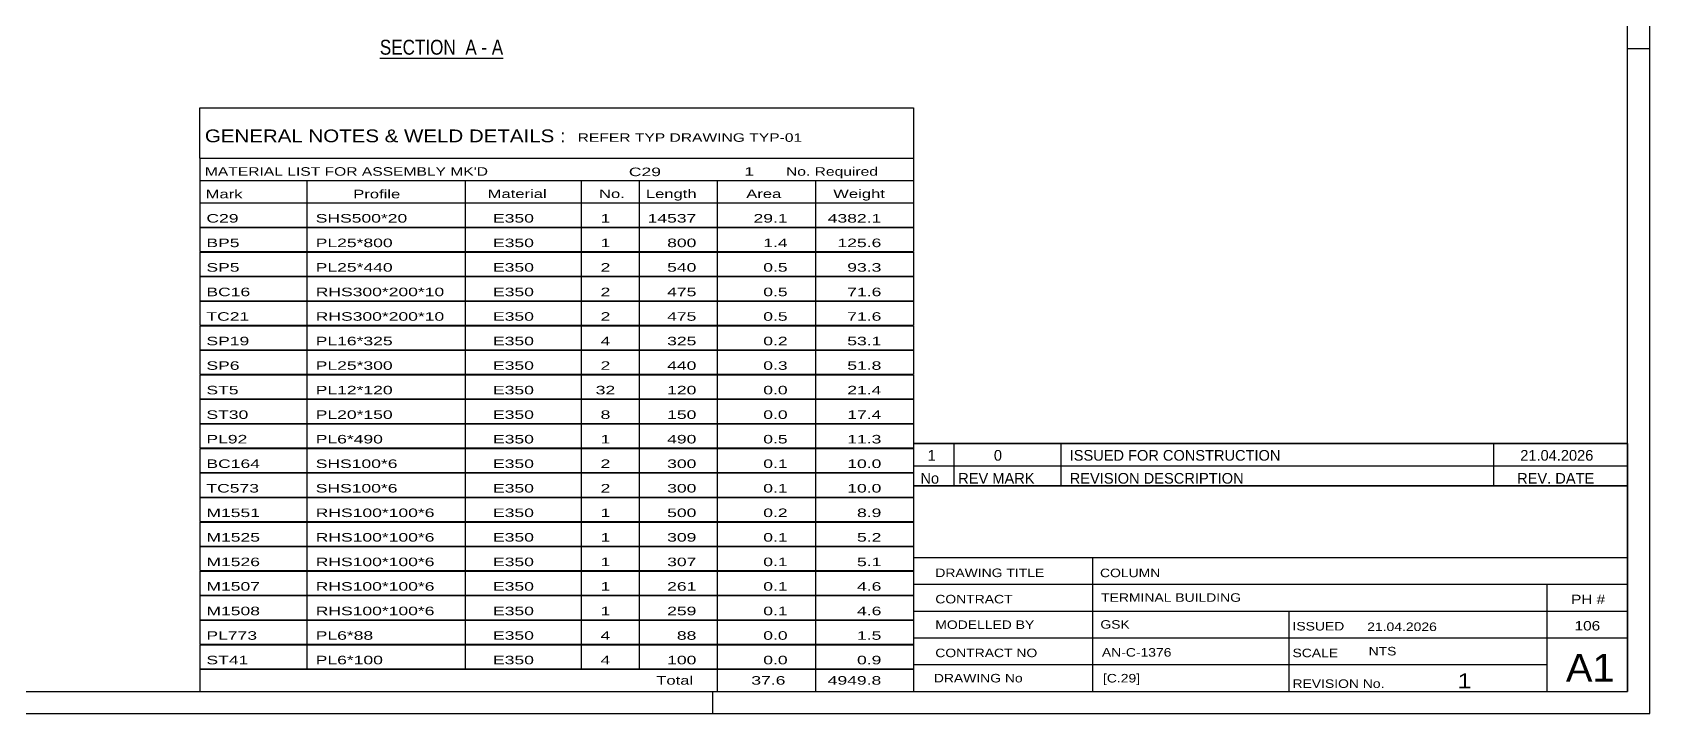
# Model space of a CAD drawing. Header units: millimetres. Extents: x -130 to 464, y -169 to 251.
# Drawn here: x 101.3 to 463.8, y -169.1 to -16.4 of the extents above; entities that cross this region are included whole.
import ezdxf

# ---------------------------------------------------------------- set-up
doc = ezdxf.new("R2010")
doc.units = ezdxf.units.MM
doc.styles.add('Arial Narrow', font='ARIALN.TTF', dxfattribs={"height": 0.2})

# ---------------------------------------------------------------- blocks, each defined once
blk = doc.blocks.new('Unknown-284859513-1134')
at = {"color": 5, "linetype": 'Continuous'}
for p, q in [((463.84, -169.1), (463.84, 250.9)), ((458.84, -164.1), (458.84, 245.9)), ((463.84, -20.1), (458.84, -20.1)), ((-125.16, -164.1), (458.84, -164.1)), ((253.84, -169.1), (253.84, -164.1)), ((-130.16, -169.1), (463.84, -169.1))]:
    blk.add_line(p, q, dxfattribs=at)
blk = doc.blocks.new('Unknown-284859513-17 - 1774')
at = {"color": 6, "linetype": 'Continuous'}
blk.add_line((179.21, -22.16), (206.85, -22.16), dxfattribs=at)
at = {"color": 0, "linetype": 'Continuous'}
blk.add_wipeout([(197.32, -21.41), (197.32, -17.91), (179.21, -17.91), (179.21, -21.41)], dxfattribs=at)
at = {"color": 7, "linetype": 'Continuous', "style": 'Arial Narrow'}
blk.add_text('SECTION ', height=3.34, dxfattribs=at).set_placement((179.21, -21.41))
at = {"color": 0, "linetype": 'Continuous'}
blk.add_wipeout([(200.92, -21.41), (200.92, -17.91), (198.37, -17.91), (198.37, -21.41)], dxfattribs=at)
blk.add_wipeout([(203.25, -21.41), (203.25, -17.91), (201.97, -17.91), (201.97, -21.41)], dxfattribs=at)
at = {"color": 7, "linetype": 'Continuous', "style": 'Arial Narrow'}
blk.add_text('A', height=3.34, dxfattribs=at).set_placement((198.37, -21.41))
at = {"color": 0, "linetype": 'Continuous'}
blk.add_wipeout([(206.85, -21.41), (206.85, -17.91), (204.3, -17.91), (204.3, -21.41)], dxfattribs=at)
at = {"color": 7, "linetype": 'Continuous', "style": 'Arial Narrow'}
for s, p in [('A', (204.3, -21.41)), ('-', (201.97, -21.41))]:
    blk.add_text(s, height=3.34, dxfattribs=at).set_placement(p)
blk = doc.blocks.new('Unknown-284859513-7214')
at = {"color": 7, "linetype": 'Continuous'}
for p, q in [((138.84, -33.35), (298.84, -33.35)), ((138.84, -44.6), (138.84, -33.35)), ((298.84, -33.35), (298.84, -44.6)), ((138.84, -44.6), (298.84, -44.6)), ((138.84, -44.6), (138.84, -49.6)), ((298.84, -44.6), (298.84, -49.6)), ((138.84, -49.6), (298.84, -49.6)), ((138.84, -49.6), (138.84, -54.6)), ((162.84, -49.6), (162.84, -54.6)), ((198.34, -49.6), (198.34, -54.6)), ((224.34, -49.6), (224.34, -54.6)), ((237.34, -49.6), (237.34, -54.6)), ((254.84, -49.6), (254.84, -54.6)), ((276.84, -49.6), (276.84, -54.6)), ((298.84, -49.6), (298.84, -54.6)), ((138.84, -54.6), (298.84, -54.6)), ((138.84, -54.65), (138.84, -60.05)), ((138.84, -54.65), (298.84, -54.65)), ((162.84, -54.6), (162.84, -60.1)), ((198.34, -54.6), (198.34, -60.1)), ((224.34, -54.6), (224.34, -60.1)), ((237.34, -54.6), (237.34, -60.1)), ((254.84, -54.6), (254.84, -60.1)), ((276.84, -54.6), (276.84, -60.1)), ((298.84, -54.65), (298.84, -60.05)), ((138.84, -60.05), (298.84, -60.05)), ((138.84, -60.15), (138.84, -65.55)), ((138.84, -60.15), (298.84, -60.15)), ((162.84, -60.1), (162.84, -65.6)), ((198.34, -60.1), (198.34, -65.6)), ((224.34, -60.1), (224.34, -65.6)), ((237.34, -60.1), (237.34, -65.6)), ((254.84, -60.1), (254.84, -65.6)), ((276.84, -60.1), (276.84, -65.6)), ((298.84, -60.15), (298.84, -65.55)), ((138.84, -65.55), (298.84, -65.55)), ((138.84, -65.65), (138.84, -71.05)), ((138.84, -65.65), (298.84, -65.65)), ((162.84, -65.6), (162.84, -71.1)), ((198.34, -65.6), (198.34, -71.1)), ((224.34, -65.6), (224.34, -71.1)), ((237.34, -65.6), (237.34, -71.1)), ((254.84, -65.6), (254.84, -71.1)), ((276.84, -65.6), (276.84, -71.1)), ((298.84, -65.65), (298.84, -71.05)), ((138.84, -71.05), (298.84, -71.05)), ((138.84, -71.15), (138.84, -76.55)), ((138.84, -71.15), (298.84, -71.15)), ((162.84, -71.1), (162.84, -76.6)), ((198.34, -71.1), (198.34, -76.6)), ((224.34, -71.1), (224.34, -76.6)), ((237.34, -71.1), (237.34, -76.6)), ((254.84, -71.1), (254.84, -76.6)), ((276.84, -71.1), (276.84, -76.6)), ((298.84, -71.15), (298.84, -76.55)), ((138.84, -76.55), (298.84, -76.55)), ((138.84, -76.65), (138.84, -82.05)), ((138.84, -76.65), (298.84, -76.65)), ((162.84, -76.6), (162.84, -82.1)), ((198.34, -76.6), (198.34, -82.1)), ((224.34, -76.6), (224.34, -82.1)), ((237.34, -76.6), (237.34, -82.1)), ((254.84, -76.6), (254.84, -82.1)), ((276.84, -76.6), (276.84, -82.1)), ((298.84, -76.65), (298.84, -82.05)), ((138.84, -82.05), (298.84, -82.05)), ((138.84, -82.15), (138.84, -87.55)), ((138.84, -82.15), (298.84, -82.15)), ((162.84, -82.1), (162.84, -87.6)), ((198.34, -82.1), (198.34, -87.6)), ((224.34, -82.1), (224.34, -87.6)), ((237.34, -82.1), (237.34, -87.6)), ((254.84, -82.1), (254.84, -87.6)), ((276.84, -82.1), (276.84, -87.6)), ((298.84, -82.15), (298.84, -87.55)), ((138.84, -87.55), (298.84, -87.55)), ((138.84, -87.65), (138.84, -93.05)), ((138.84, -87.65), (298.84, -87.65)), ((162.84, -87.6), (162.84, -93.1)), ((198.34, -87.6), (198.34, -93.1)), ((224.34, -87.6), (224.34, -93.1)), ((237.34, -87.6), (237.34, -93.1)), ((254.84, -87.6), (254.84, -93.1)), ((276.84, -87.6), (276.84, -93.1)), ((298.84, -87.65), (298.84, -93.05)), ((138.84, -93.05), (298.84, -93.05)), ((138.84, -93.15), (138.84, -98.55)), ((138.84, -93.15), (298.84, -93.15)), ((162.84, -93.1), (162.84, -98.6)), ((198.34, -93.1), (198.34, -98.6)), ((224.34, -93.1), (224.34, -98.6)), ((237.34, -93.1), (237.34, -98.6)), ((254.84, -93.1), (254.84, -98.6)), ((276.84, -93.1), (276.84, -98.6)), ((298.84, -93.15), (298.84, -98.55)), ((138.84, -98.55), (298.84, -98.55)), ((138.84, -98.65), (138.84, -104.05)), ((138.84, -98.65), (298.84, -98.65)), ((162.84, -98.6), (162.84, -104.1)), ((198.34, -98.6), (198.34, -104.1)), ((224.34, -98.6), (224.34, -104.1)), ((237.34, -98.6), (237.34, -104.1)), ((254.84, -98.6), (254.84, -104.1)), ((276.84, -98.6), (276.84, -104.1)), ((298.84, -98.65), (298.84, -104.05)), ((138.84, -104.05), (298.84, -104.05)), ((138.84, -104.15), (138.84, -109.55)), ((138.84, -104.15), (298.84, -104.15)), ((162.84, -104.1), (162.84, -109.6)), ((198.34, -104.1), (198.34, -109.6)), ((224.34, -104.1), (224.34, -109.6)), ((237.34, -104.1), (237.34, -109.6)), ((254.84, -104.1), (254.84, -109.6)), ((276.84, -104.1), (276.84, -109.6)), ((298.84, -104.15), (298.84, -109.55)), ((138.84, -109.55), (298.84, -109.55)), ((138.84, -109.65), (138.84, -115.05)), ((138.84, -109.65), (298.84, -109.65)), ((162.84, -109.6), (162.84, -115.1)), ((198.34, -109.6), (198.34, -115.1)), ((224.34, -109.6), (224.34, -115.1)), ((237.34, -109.6), (237.34, -115.1)), ((254.84, -109.6), (254.84, -115.1)), ((276.84, -109.6), (276.84, -115.1)), ((298.84, -109.65), (298.84, -115.05)), ((138.84, -115.05), (298.84, -115.05)), ((138.84, -115.15), (138.84, -120.55)), ((138.84, -115.15), (298.84, -115.15)), ((162.84, -115.1), (162.84, -120.6)), ((198.34, -115.1), (198.34, -120.6)), ((224.34, -115.1), (224.34, -120.6)), ((237.34, -115.1), (237.34, -120.6)), ((254.84, -115.1), (254.84, -120.6)), ((276.84, -115.1), (276.84, -120.6)), ((298.84, -115.15), (298.84, -120.55)), ((138.84, -120.55), (298.84, -120.55)), ((138.84, -120.65), (138.84, -126.05)), ((138.84, -120.65), (298.84, -120.65)), ((162.84, -120.6), (162.84, -126.1)), ((198.34, -120.6), (198.34, -126.1)), ((224.34, -120.6), (224.34, -126.1)), ((237.34, -120.6), (237.34, -126.1)), ((254.84, -120.6), (254.84, -126.1)), ((276.84, -120.6), (276.84, -126.1)), ((298.84, -120.65), (298.84, -126.05)), ((138.84, -126.05), (298.84, -126.05)), ((138.84, -126.15), (138.84, -131.55)), ((138.84, -126.15), (298.84, -126.15)), ((162.84, -126.1), (162.84, -131.6)), ((198.34, -126.1), (198.34, -131.6)), ((224.34, -126.1), (224.34, -131.6)), ((237.34, -126.1), (237.34, -131.6)), ((254.84, -126.1), (254.84, -131.6)), ((276.84, -126.1), (276.84, -131.6)), ((298.84, -126.15), (298.84, -131.55)), ((138.84, -131.55), (298.84, -131.55)), ((138.84, -131.65), (138.84, -137.05)), ((138.84, -131.65), (298.84, -131.65)), ((162.84, -131.6), (162.84, -137.1)), ((198.34, -131.6), (198.34, -137.1)), ((224.34, -131.6), (224.34, -137.1)), ((237.34, -131.6), (237.34, -137.1)), ((254.84, -131.6), (254.84, -137.1)), ((276.84, -131.6), (276.84, -137.1)), ((298.84, -131.65), (298.84, -137.05)), ((138.84, -137.05), (298.84, -137.05)), ((138.84, -137.15), (138.84, -142.55)), ((138.84, -137.15), (298.84, -137.15)), ((162.84, -137.1), (162.84, -142.6)), ((198.34, -137.1), (198.34, -142.6)), ((224.34, -137.1), (224.34, -142.6)), ((237.34, -137.1), (237.34, -142.6)), ((254.84, -137.1), (254.84, -142.6)), ((276.84, -137.1), (276.84, -142.6)), ((298.84, -137.15), (298.84, -142.55)), ((138.84, -142.55), (298.84, -142.55)), ((138.84, -142.65), (138.84, -148.05)), ((138.84, -142.65), (298.84, -142.65)), ((162.84, -142.6), (162.84, -148.1)), ((198.34, -142.6), (198.34, -148.1)), ((224.34, -142.6), (224.34, -148.1)), ((237.34, -142.6), (237.34, -148.1)), ((254.84, -142.6), (254.84, -148.1)), ((276.84, -142.6), (276.84, -148.1)), ((298.84, -142.65), (298.84, -148.05)), ((138.84, -148.05), (298.84, -148.05)), ((138.84, -148.15), (138.84, -153.55)), ((138.84, -148.15), (298.84, -148.15)), ((162.84, -148.1), (162.84, -153.6)), ((198.34, -148.1), (198.34, -153.6)), ((224.34, -148.1), (224.34, -153.6)), ((237.34, -148.1), (237.34, -153.6)), ((254.84, -148.1), (254.84, -153.6)), ((276.84, -148.1), (276.84, -153.6)), ((298.84, -148.15), (298.84, -153.55)), ((138.84, -153.55), (298.84, -153.55)), ((138.84, -153.65), (138.84, -159.05)), ((138.84, -153.65), (298.84, -153.65)), ((162.84, -153.6), (162.84, -159.1)), ((198.34, -153.6), (198.34, -159.1)), ((224.34, -153.6), (224.34, -159.1)), ((237.34, -153.6), (237.34, -159.1)), ((254.84, -153.6), (254.84, -159.1)), ((276.84, -153.6), (276.84, -159.1)), ((298.84, -153.65), (298.84, -159.05)), ((138.84, -159.05), (298.84, -159.05)), ((138.84, -159.1), (298.84, -159.1)), ((138.84, -159.1), (138.84, -164.1)), ((254.84, -159.1), (254.84, -164.1)), ((276.84, -159.1), (276.84, -164.1)), ((298.84, -159.1), (298.84, -164.1)), ((138.84, -164.1), (298.84, -164.1))]:
    blk.add_line(p, q, dxfattribs=at)
at = {"color": 7, "style": 'Arial Narrow'}
for s, height, width, p in [('GENERAL NOTES & WELD DETAILS :', 2.8633, 1.4, (139.99, -41.04)), ('REFER TYP DRAWING TYP-01', 1.9089, 1.6, (223.54, -40.94)), ("MATERIAL LIST FOR ASSEMBLY MK'D", 1.9089, 1.6, (139.99, -48.54)), ('C29', 1.909, 1.794707, (235.03, -48.63)), ('1', 1.91, 1.794707, (260.92, -48.54)), ('No. Required', 1.9089, 1.6, (270.25, -48.54)), ('Mark', 1.909, 1.7, (140.17, -53.6)), ('Profile', 1.909, 1.7, (173.25, -53.6)), ('Material', 1.909, 1.7, (203.38, -53.54)), ('No.', 1.909, 1.7, (228.34, -53.54)), ('Length', 1.909, 1.7, (238.84, -53.54)), ('Area', 1.909, 1.7, (261.34, -53.54)), ('Weight', 1.909, 1.7, (280.84, -53.54))]:
    blk.add_text(s, height=height, dxfattribs=dict(at, width=width)).set_placement(p)
at = {"color": 7, "linetype": 'Continuous', "style": 'Arial Narrow'}
for s, height, width, p in [('C29', 1.909, 1.794707, (140.34, -59.04)), ('SHS500*20', 1.909, 1.794707, (164.84, -59.04)), ('E350', 1.909, 1.794707, (204.58, -59.04)), ('1', 1.91, 1.794707, (228.69, -59.04)), ('14537', 1.909, 1.794707, (239.23, -59.04)), ('29.1', 1.909, 1.794707, (262.97, -59.04)), ('4382.1', 1.909, 1.794707, (279.6, -59.04)), ('BP5', 1.909, 1.794707, (140.34, -64.54)), ('PL25*800', 1.909, 1.794707, (164.84, -64.54)), ('E350', 1.909, 1.794707, (204.58, -64.54)), ('1', 1.91, 1.794707, (228.69, -64.54)), ('800', 1.909, 1.794707, (243.61, -64.54)), ('1.4', 1.909, 1.794707, (265.15, -64.54)), ('125.6', 1.909, 1.794707, (281.79, -64.54)), ('SP5', 1.909, 1.794707, (140.34, -70.04)), ('PL25*440', 1.909, 1.794707, (164.84, -70.04)), ('E350', 1.909, 1.794707, (204.58, -70.04)), ('2', 1.91, 1.794707, (228.69, -70.04)), ('540', 1.909, 1.794707, (243.61, -70.04)), ('0.5', 1.909, 1.794707, (265.15, -70.04)), ('93.3', 1.909, 1.794707, (283.98, -70.04)), ('BC16', 1.909, 1.794707, (140.34, -75.54)), ('RHS300*200*10', 1.9089, 1.794707, (164.84, -75.54)), ('E350', 1.909, 1.794707, (204.58, -75.54)), ('2', 1.91, 1.794707, (228.69, -75.54)), ('475', 1.909, 1.794707, (243.61, -75.54)), ('0.5', 1.909, 1.794707, (265.15, -75.54)), ('71.6', 1.909, 1.794707, (283.98, -75.54)), ('TC21', 1.909, 1.794707, (140.34, -81.04)), ('RHS300*200*10', 1.9089, 1.794707, (164.84, -81.04)), ('E350', 1.909, 1.794707, (204.58, -81.04)), ('2', 1.91, 1.794707, (228.69, -81.04)), ('475', 1.909, 1.794707, (243.61, -81.04)), ('0.5', 1.909, 1.794707, (265.15, -81.04)), ('71.6', 1.909, 1.794707, (283.98, -81.04)), ('SP19', 1.909, 1.794707, (140.34, -86.54)), ('PL16*325', 1.909, 1.794707, (164.84, -86.54)), ('E350', 1.909, 1.794707, (204.58, -86.54)), ('4', 1.91, 1.794707, (228.69, -86.54)), ('325', 1.909, 1.794707, (243.61, -86.54)), ('0.2', 1.909, 1.794707, (265.15, -86.54)), ('53.1', 1.909, 1.794707, (283.98, -86.54)), ('SP6', 1.909, 1.794707, (140.34, -92.04)), ('PL25*300', 1.909, 1.794707, (164.84, -92.04)), ('E350', 1.909, 1.794707, (204.58, -92.04)), ('2', 1.91, 1.794707, (228.69, -92.04)), ('440', 1.909, 1.794707, (243.61, -92.04)), ('0.3', 1.909, 1.794707, (265.15, -92.04)), ('51.8', 1.909, 1.794707, (283.98, -92.04)), ('ST5', 1.909, 1.794707, (140.34, -97.54)), ('PL12*120', 1.909, 1.794707, (164.84, -97.54)), ('E350', 1.909, 1.794707, (204.58, -97.54)), ('32', 1.909, 1.794707, (227.6, -97.54)), ('120', 1.909, 1.794707, (243.61, -97.54)), ('0.0', 1.909, 1.794707, (265.15, -97.54)), ('21.4', 1.909, 1.794707, (283.98, -97.54)), ('ST30', 1.909, 1.794707, (140.34, -103.04)), ('PL20*150', 1.909, 1.794707, (164.84, -103.04)), ('E350', 1.909, 1.794707, (204.58, -103.04)), ('8', 1.91, 1.794707, (228.69, -103.04)), ('150', 1.909, 1.794707, (243.61, -103.04)), ('0.0', 1.909, 1.794707, (265.15, -103.04)), ('17.4', 1.909, 1.794707, (283.98, -103.04)), ('PL92', 1.909, 1.794707, (140.34, -108.54)), ('PL6*490', 1.909, 1.794707, (164.84, -108.54)), ('E350', 1.909, 1.794707, (204.58, -108.54)), ('1', 1.91, 1.794707, (228.69, -108.54)), ('490', 1.909, 1.794707, (243.61, -108.54)), ('0.5', 1.909, 1.794707, (265.15, -108.54)), ('11.3', 1.909, 1.794707, (283.98, -108.54)), ('BC164', 1.909, 1.794707, (140.34, -114.04)), ('SHS100*6', 1.909, 1.794707, (164.84, -114.04)), ('E350', 1.909, 1.794707, (204.58, -114.04)), ('2', 1.91, 1.794707, (228.69, -114.04)), ('300', 1.909, 1.794707, (243.61, -114.04)), ('0.1', 1.909, 1.794707, (265.15, -114.04)), ('10.0', 1.909, 1.794707, (283.98, -114.04)), ('TC573', 1.909, 1.794707, (140.34, -119.54)), ('SHS100*6', 1.909, 1.794707, (164.84, -119.54)), ('E350', 1.909, 1.794707, (204.58, -119.54)), ('2', 1.91, 1.794707, (228.69, -119.54)), ('300', 1.909, 1.794707, (243.61, -119.54)), ('0.1', 1.909, 1.794707, (265.15, -119.54)), ('10.0', 1.909, 1.794707, (283.98, -119.54)), ('M1551', 1.909, 1.794707, (140.34, -125.04)), ('RHS100*100*6', 1.9089, 1.794707, (164.84, -125.04)), ('E350', 1.909, 1.794707, (204.58, -125.04)), ('1', 1.91, 1.794707, (228.69, -125.04)), ('500', 1.909, 1.794707, (243.61, -125.04)), ('0.2', 1.909, 1.794707, (265.15, -125.04)), ('8.9', 1.909, 1.794707, (286.17, -125.04)), ('M1525', 1.909, 1.794707, (140.34, -130.54)), ('RHS100*100*6', 1.9089, 1.794707, (164.84, -130.54)), ('E350', 1.909, 1.794707, (204.58, -130.54)), ('1', 1.91, 1.794707, (228.69, -130.54)), ('309', 1.909, 1.794707, (243.61, -130.54)), ('0.1', 1.909, 1.794707, (265.15, -130.54)), ('5.2', 1.909, 1.794707, (286.17, -130.54)), ('M1526', 1.909, 1.794707, (140.34, -136.04)), ('RHS100*100*6', 1.9089, 1.794707, (164.84, -136.04)), ('E350', 1.909, 1.794707, (204.58, -136.04)), ('1', 1.91, 1.794707, (228.69, -136.04)), ('307', 1.909, 1.794707, (243.61, -136.04)), ('0.1', 1.909, 1.794707, (265.15, -136.04)), ('5.1', 1.909, 1.794707, (286.17, -136.04)), ('M1507', 1.909, 1.794707, (140.34, -141.54)), ('RHS100*100*6', 1.9089, 1.794707, (164.84, -141.54)), ('E350', 1.909, 1.794707, (204.58, -141.54)), ('1', 1.91, 1.794707, (228.69, -141.54)), ('261', 1.909, 1.794707, (243.61, -141.54)), ('0.1', 1.909, 1.794707, (265.15, -141.54)), ('4.6', 1.909, 1.794707, (286.17, -141.54)), ('M1508', 1.909, 1.794707, (140.34, -147.04)), ('RHS100*100*6', 1.9089, 1.794707, (164.84, -147.04)), ('E350', 1.909, 1.794707, (204.58, -147.04)), ('1', 1.91, 1.794707, (228.69, -147.04)), ('259', 1.909, 1.794707, (243.61, -147.04)), ('0.1', 1.909, 1.794707, (265.15, -147.04)), ('4.6', 1.909, 1.794707, (286.17, -147.04)), ('PL773', 1.909, 1.794707, (140.34, -152.54)), ('PL6*88', 1.909, 1.794707, (164.84, -152.54)), ('E350', 1.909, 1.794707, (204.58, -152.54)), ('4', 1.91, 1.794707, (228.69, -152.54)), ('88', 1.909, 1.794707, (245.79, -152.54)), ('0.0', 1.909, 1.794707, (265.15, -152.54)), ('1.5', 1.909, 1.794707, (286.17, -152.54)), ('ST41', 1.909, 1.794707, (140.34, -158.04)), ('PL6*100', 1.909, 1.794707, (164.84, -158.04)), ('E350', 1.909, 1.794707, (204.58, -158.04)), ('4', 1.91, 1.794707, (228.69, -158.04)), ('100', 1.909, 1.794707, (243.61, -158.04)), ('0.0', 1.909, 1.794707, (265.15, -158.04)), ('0.9', 1.909, 1.794707, (286.17, -158.04)), ('Total', 1.909, 1.7, (241.17, -162.6)), ('37.6', 1.909, 1.794707, (262.48, -162.6)), ('4949.8', 1.909, 1.794707, (279.6, -162.6))]:
    blk.add_text(s, height=height, dxfattribs=dict(at, width=width)).set_placement(p)
blk = doc.blocks.new('Unknown-284859513-7212')
at = {"color": 7, "linetype": 'Continuous'}
for p, q in [((298.84, -118.05), (298.84, -164.1)), ((298.84, -118.05), (458.84, -118.05)), ((458.84, -118.1), (458.84, -164.1)), ((298.84, -134.1), (458.84, -134.1)), ((338.98, -134.1), (338.98, -164.1)), ((298.84, -140.1), (458.84, -140.1)), ((440.84, -164.05), (440.84, -140.05)), ((298.84, -146.1), (458.84, -146.1)), ((382.98, -146.1), (382.98, -164.1)), ((298.84, -152.1), (458.84, -152.1)), ((298.84, -158.1), (440.84, -158.1)), ((298.84, -164.1), (458.84, -164.1))]:
    blk.add_line(p, q, dxfattribs=at)
at = {"color": 7, "style": 'Arial Narrow'}
for s, height, width, p in [('DRAWING TITLE', 1.9089, 1.425378, (303.72, -138.49)), ('COLUMN', 1.909, 1.425378, (340.64, -138.51)), ('CONTRACT', 1.909, 1.425378, (303.72, -144.39)), ('TERMINAL BUILDING', 1.9089, 1.425378, (340.89, -144.03)), ('MODELLED BY', 1.9089, 1.425378, (303.72, -150.12)), ('GSK', 1.909, 1.425378, (340.72, -150.06)), ('ISSUED', 1.909, 1.425378, (383.78, -150.46)), ('21.04.2026', 1.909, 1.425378, (400.53, -150.58)), ('CONTRACT NO', 1.9089, 1.425378, (303.72, -156.44)), ('AN-C-1376', 1.909, 1.425378, (341.06, -156.32)), ('SCALE', 1.909, 1.425378, (383.78, -156.45)), ('A1', 6.204, 1.25, (445.08, -161.9)), ('DRAWING No', 1.909, 1.425378, (303.39, -162.1)), ('[C.29]', 1.909, 1.425378, (341.3, -162.11)), ('REVISION No.', 1.9089, 1.425378, (383.78, -163.33)), ('1', 3.34, 1.5, (420.75, -163.42))]:
    blk.add_text(s, height=height, dxfattribs=dict(at, width=width)).set_placement(p)
at = {"color": 7, "linetype": 'Continuous', "style": 'Arial Narrow'}
for s, height, width, p in [('PH #', 2.1, 1.42538, (446.24, -144.55)), ('106', 2.1, 1.42538, (447.02, -150.45)), ('NTS', 1.909, 1.425378, (400.84, -156.05))]:
    blk.add_text(s, height=height, dxfattribs=dict(at, width=width)).set_placement(p)
blk = doc.blocks.new('Unknown-284859513-7213')
at = {"color": 7, "linetype": 'Continuous'}
for p, q in [((298.84, -108.55), (458.84, -108.55)), ((458.84, -108.55), (298.84, -108.55)), ((298.84, -108.55), (298.84, -113.55)), ((307.84, -108.55), (307.84, -113.55)), ((331.84, -108.55), (331.84, -113.55)), ((428.84, -108.55), (428.84, -113.55)), ((458.84, -108.55), (458.84, -113.55)), ((298.84, -113.55), (458.84, -113.55)), ((298.84, -113.55), (298.84, -118.05)), ((298.84, -113.55), (458.84, -113.55)), ((307.84, -113.55), (307.84, -118.05)), ((331.84, -113.55), (331.84, -118.05)), ((428.84, -113.55), (428.84, -118.05)), ((458.84, -113.55), (458.84, -118.05)), ((458.84, -118.05), (298.84, -118.05))]:
    blk.add_line(p, q, dxfattribs=at)
at = {"color": 7, "linetype": 'Continuous', "style": 'Arial Narrow'}
for s, height, width, p in [('1', 2.39, 1.196471, (301.99, -112.4)), ('0', 2.39, 1.196471, (316.84, -112.4)), ('ISSUED FOR CONSTRUCTION', 2.3861, 1.196471, (333.84, -112.4)), ('21.04.2026', 2.386, 1.196471, (434.84, -112.4)), ('No', 2.386, 1.2, (300.38, -117.55)), ('REV MARK', 2.386, 1.2, (308.84, -117.55)), ('REVISION DESCRIPTION', 2.3861, 1.2, (333.84, -117.55)), ('REV. DATE', 2.386, 1.2, (434.12, -117.55))]:
    blk.add_text(s, height=height, dxfattribs=dict(at, width=width)).set_placement(p)

msp = doc.modelspace()

# ---------------------------------------------------------------- block references
for name in ['Unknown-284859513-1134', 'Unknown-284859513-7214', 'Unknown-284859513-7213', 'Unknown-284859513-7212']:
    msp.add_blockref(name, (0, 0))

# ---------------------------------------------------------------- next in the draw order: block references
msp.add_blockref('Unknown-284859513-17 - 1774', (0, 0))

doc.saveas('drawing.dxf')
